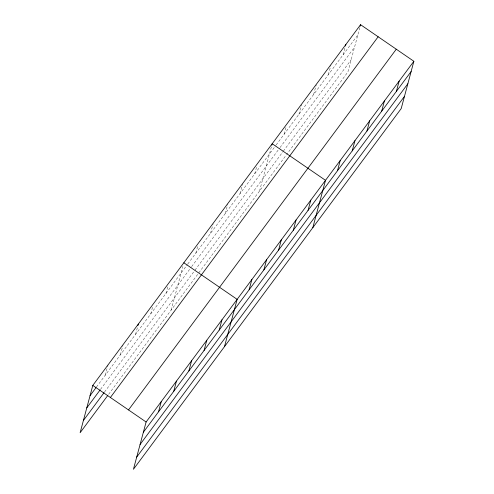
<?xml version="1.0" encoding="UTF-8"?>
<svg xmlns="http://www.w3.org/2000/svg" width="494" height="494" viewBox="0 0 494 494"><rect width="100%" height="100%" fill="white"/><g stroke="black" fill="none" stroke-linecap="round" stroke-linejoin="round"><path stroke-width="0.37" stroke-dasharray="2.47 1.85" d="M105.228 375.23L107.976 364.98M120.4 354.791L122.95 345.269M135.572 334.352L137.536 327.028M150.75 313.906L152.708 306.583M165.922 293.467L167.688 286.878M171.165 310.078L182.86 266.439M195.822 253.187L197.785 245.864M210.549 233.347L213.099 223.825M225.276 213.507L227.827 203.991M240.004 193.667L242.554 184.151M254.731 173.826L256.695 166.509M259.529 191.036L271.422 146.669M284.186 134.152L285.952 127.557M298.913 114.312L301.464 104.79M313.641 94.471L316.191 84.949M328.368 74.631L330.918 65.109M343.095 54.791L345.059 47.467M359.78 27.627L347.893 72.001L286.755 154.369M96.491 387L187.343 264.611M187.788 264.006L275.708 145.569M276.152 144.97L357.823 34.951M100.572 389.315L191.209 267.217M191.653 266.618L279.573 148.181M280.018 147.576L354.544 47.177M104.555 392.001L194.525 270.798M194.969 270.193L282.889 151.757M283.334 151.158L351.172 59.774M108.637 394.317L286.31 154.968"/><path stroke-width="0.74" d="M413.873 61.281L146.107 422L133.429 469.3L401.202 108.581L413.873 61.281L360.571 24.7L92.798 385.419L80.127 432.719L107.717 395.558M137.931 325.565L138.32 324.095M158.531 411.811L161.279 401.56M173.709 391.372L176.451 381.115M188.881 370.926L191.629 360.676M204.053 350.487L206.801 340.236M219.225 330.048L221.973 319.797M271.811 145.199L272.206 143.735L325.509 180.316L312.838 227.617M224.474 346.658L237.145 299.352L183.842 262.777M249.13 289.768L251.872 279.511M263.858 269.928L266.599 259.677M278.579 250.088L281.327 239.837M293.306 230.247L296.054 219.997M345.448 46.004L345.843 44.54M308.034 210.407L310.782 200.156M360.175 26.163L360.571 24.7M337.488 170.726L340.236 160.476M352.216 150.886L354.964 140.636M366.943 131.052L369.691 120.795M381.671 111.212L384.418 100.955M396.398 91.371L399.146 81.121M90.056 395.669L96.034 387.617M86.777 407.896L100.109 389.933M83.4 420.493L104.092 392.619M110.39 397.491L378.157 36.772M128.514 409.927L396.281 49.209M143.359 432.25L411.125 71.531M140.086 444.476L407.853 83.758M136.708 457.074L404.475 96.355M92.798 385.419L146.107 422"/></g></svg>
